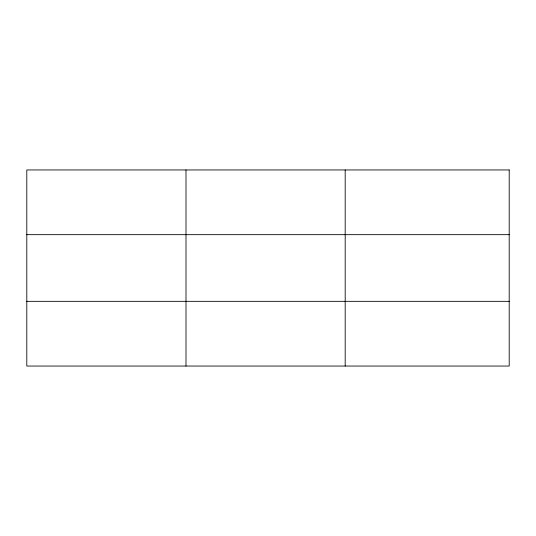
<?xml version="1.0" encoding="UTF-8"?>
<svg xmlns="http://www.w3.org/2000/svg" width="536" height="536" viewBox="0 0 536 536"><rect width="100%" height="100%" fill="white"/><g stroke="black" fill="none" stroke-linecap="round" stroke-linejoin="round"><path stroke-width="0.8" d="M185.992 169.952L185.992 366.048M345.184 169.952L345.184 366.048M26.8 234.661L509.2 234.661M26.8 301.339L509.2 301.339M509.2 169.952L509.2 366.048L26.8 366.048L26.8 169.952L509.2 169.952"/></g></svg>
